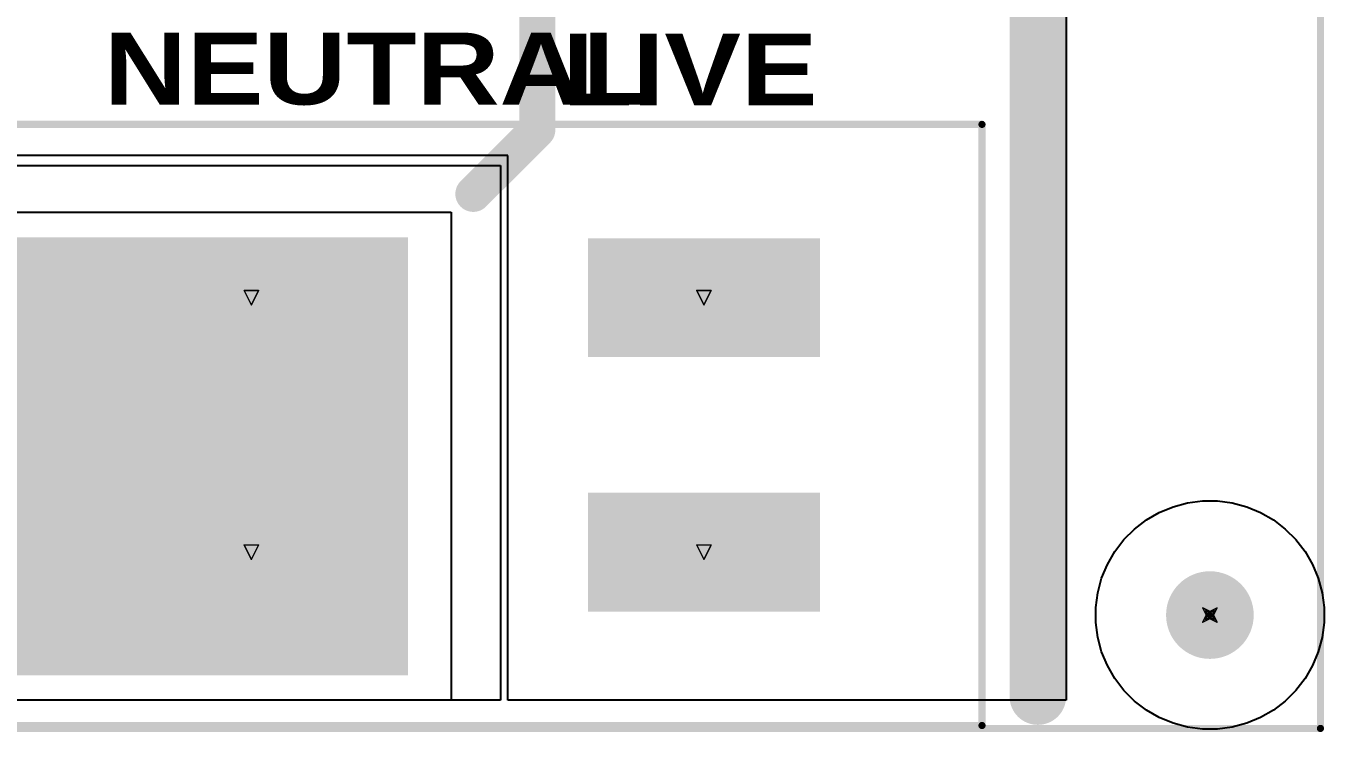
# Model space of a CAD drawing. Header units: inches. Extents: x 0 to 212, y 0 to 208.
# Drawn here: x 6.308 to 8.115, y -0.159 to 0.824 of the extents above; entities that cross this region are included whole.
import ezdxf

# ---------------------------------------------------------------- set-up
doc = ezdxf.new("R2010")
doc.units = ezdxf.units.IN
doc.header["$MEASUREMENT"] = 0
for name, color, linetype in [('Board Outline', 216, 'Continuous'), ('Bottom Layer', 5, 'Continuous'), ('Bottom Solder', 6, 'Continuous'), ('Drill Drawing', 1, 'Continuous'), ('Multi-Layer', 9, 'Continuous'), ('Pad Holes', 156, 'Continuous'), ('Top Layer', 1, 'Continuous'), ('Top Overlay', 2, 'Continuous'), ('Top Solder', 216, 'Continuous')]:
    doc.layers.add(name, color=color, linetype=linetype)
doc.styles.add('Arial Black_Bold', font='', dxfattribs={"height": 0.2})
doc.styles.get('Arial Black_Bold').set_extended_font_data('Arial Black', bold=True)

# ---------------------------------------------------------------- blocks, each defined once
blk = doc.blocks.new('KF88SA_16_0_2P_6')
at = {"layer": 'Bottom Layer'}
for points in [[(-0.4724, 0.2559), (-0.1575, 0.2559), (-0.1575, 0.0984), (-0.4724, 0.0984)], [(-0.4724, -0.0984), (-0.1575, -0.0984), (-0.1575, -0.2559), (-0.4724, -0.2559)]]:
    blk.add_hatch(color=5, dxfattribs=at).paths.add_polyline_path(points)
h = blk.add_hatch(color=5, dxfattribs=at)
edge = h.paths.add_edge_path()
edge.add_arc((0.2362, 0.1772), 0.0787, 90, 270)
edge.add_line((0.2362, 0.0984), (0.3937, 0.0984))
edge.add_arc((0.3937, 0.1772), 0.0787, 270, 450)
edge.add_line((0.3937, 0.2559), (0.2362, 0.2559))
h = blk.add_hatch(color=5, dxfattribs=at)
edge = h.paths.add_edge_path()
edge.add_arc((0.2362, -0.1772), 0.0787, 90, 270)
edge.add_line((0.2362, -0.2559), (0.3937, -0.2559))
edge.add_arc((0.3937, -0.1772), 0.0787, 270, 450)
edge.add_line((0.3937, -0.0984), (0.2362, -0.0984))
at = {"layer": 'Bottom Solder'}
for points in [[(-0.4764, 0.2599), (-0.1535, 0.2599), (-0.1535, 0.0944), (-0.4764, 0.0944)], [(-0.4764, -0.0944), (-0.1535, -0.0944), (-0.1535, -0.2599), (-0.4764, -0.2599)]]:
    blk.add_hatch(color=6, dxfattribs=at).paths.add_polyline_path(points)
h = blk.add_hatch(color=6, dxfattribs=at)
edge = h.paths.add_edge_path()
edge.add_arc((0.2362, 0.1772), 0.0827, 90, 270)
edge.add_line((0.2362, 0.0944), (0.3937, 0.0944))
edge.add_arc((0.3937, 0.1772), 0.0827, 270, 450)
edge.add_line((0.3937, 0.2599), (0.2362, 0.2599))
h = blk.add_hatch(color=6, dxfattribs=at)
edge = h.paths.add_edge_path()
edge.add_arc((0.2362, -0.1772), 0.0827, 90, 270)
edge.add_line((0.2362, -0.2599), (0.3937, -0.2599))
edge.add_arc((0.3937, -0.1772), 0.0827, 270, 450)
edge.add_line((0.3937, -0.0944), (0.2362, -0.0944))
at = {"layer": 'Multi-Layer'}
for points in [[(-0.4724, 0.2559), (-0.1575, 0.2559), (-0.1575, 0.0984), (-0.4724, 0.0984)], [(-0.4724, -0.0984), (-0.1575, -0.0984), (-0.1575, -0.2559), (-0.4724, -0.2559)]]:
    blk.add_hatch(color=9, dxfattribs=at).paths.add_polyline_path(points)
h = blk.add_hatch(color=9, dxfattribs=at)
edge = h.paths.add_edge_path()
edge.add_arc((0.2362, 0.1772), 0.0787, 90, 270)
edge.add_line((0.2362, 0.0984), (0.3937, 0.0984))
edge.add_arc((0.3937, 0.1772), 0.0787, 270, 450)
edge.add_line((0.3937, 0.2559), (0.2362, 0.2559))
h = blk.add_hatch(color=9, dxfattribs=at)
edge = h.paths.add_edge_path()
edge.add_arc((0.2362, -0.1772), 0.0787, 90, 270)
edge.add_line((0.2362, -0.2559), (0.3937, -0.2559))
edge.add_arc((0.3937, -0.1772), 0.0787, 270, 450)
edge.add_line((0.3937, -0.0984), (0.2362, -0.0984))
at = {"layer": 'Pad Holes'}
h = blk.add_hatch(color=7, dxfattribs=at)
edge = h.paths.add_edge_path()
edge.add_arc((-0.3878, 0.1772), 0.0354, 90, 270)
edge.add_line((-0.3878, 0.1417), (-0.2421, 0.1417))
edge.add_arc((-0.2421, 0.1772), 0.0354, 270, 450)
edge.add_line((-0.2421, 0.2126), (-0.3878, 0.2126))
h = blk.add_hatch(color=7, dxfattribs=at)
edge = h.paths.add_edge_path()
edge.add_arc((0.2421, 0.1772), 0.0354, 90, 270)
edge.add_line((0.2421, 0.1417), (0.3878, 0.1417))
edge.add_arc((0.3878, 0.1772), 0.0354, 270, 450)
edge.add_line((0.3878, 0.2126), (0.2421, 0.2126))
h = blk.add_hatch(color=7, dxfattribs=at)
edge = h.paths.add_edge_path()
edge.add_arc((-0.3878, -0.1772), 0.0354, 90, 270)
edge.add_line((-0.3878, -0.2126), (-0.2421, -0.2126))
edge.add_arc((-0.2421, -0.1772), 0.0354, 270, 450)
edge.add_line((-0.2421, -0.1417), (-0.3878, -0.1417))
h = blk.add_hatch(color=7, dxfattribs=at)
edge = h.paths.add_edge_path()
edge.add_arc((0.2421, -0.1772), 0.0354, 90, 270)
edge.add_line((0.2421, -0.2126), (0.3878, -0.2126))
edge.add_arc((0.3878, -0.1772), 0.0354, 270, 450)
edge.add_line((0.3878, -0.1417), (0.2421, -0.1417))
at = {"layer": 'Top Layer'}
for points in [[(-0.4724, 0.2559), (-0.1575, 0.2559), (-0.1575, 0.0984), (-0.4724, 0.0984)], [(-0.4724, -0.0984), (-0.1575, -0.0984), (-0.1575, -0.2559), (-0.4724, -0.2559)]]:
    blk.add_hatch(color=1, dxfattribs=at).paths.add_polyline_path(points)
h = blk.add_hatch(color=1, dxfattribs=at)
edge = h.paths.add_edge_path()
edge.add_arc((0.2362, 0.1772), 0.0787, 90, 270)
edge.add_line((0.2362, 0.0984), (0.3937, 0.0984))
edge.add_arc((0.3937, 0.1772), 0.0787, 270, 450)
edge.add_line((0.3937, 0.2559), (0.2362, 0.2559))
h = blk.add_hatch(color=1, dxfattribs=at)
edge = h.paths.add_edge_path()
edge.add_arc((0.2362, -0.1772), 0.0787, 90, 270)
edge.add_line((0.2362, -0.2559), (0.3937, -0.2559))
edge.add_arc((0.3937, -0.1772), 0.0787, 270, 450)
edge.add_line((0.3937, -0.0984), (0.2362, -0.0984))
at = {"layer": 'Top Solder'}
for points in [[(-0.4764, 0.2599), (-0.1535, 0.2599), (-0.1535, 0.0944), (-0.4764, 0.0944)], [(-0.4764, -0.0944), (-0.1535, -0.0944), (-0.1535, -0.2599), (-0.4764, -0.2599)]]:
    blk.add_hatch(color=216, dxfattribs=at).paths.add_polyline_path(points)
h = blk.add_hatch(color=216, dxfattribs=at)
edge = h.paths.add_edge_path()
edge.add_arc((0.2362, 0.1772), 0.0827, 90, 270)
edge.add_line((0.2362, 0.0944), (0.3937, 0.0944))
edge.add_arc((0.3937, 0.1772), 0.0827, 270, 450)
edge.add_line((0.3937, 0.2599), (0.2362, 0.2599))
h = blk.add_hatch(color=216, dxfattribs=at)
edge = h.paths.add_edge_path()
edge.add_arc((0.2362, -0.1772), 0.0827, 90, 270)
edge.add_line((0.2362, -0.2599), (0.3937, -0.2599))
edge.add_arc((0.3937, -0.1772), 0.0827, 270, 450)
edge.add_line((0.3937, -0.0944), (0.2362, -0.0944))
at = {"layer": 'Top Overlay'}
for points in [[(0.7021, 0.4184, 0.01, 0.01, 0), (-0.7019, 0.4184, 0.01, 0.01, 0)], [(-0.7019, 0.4184, 0.01, 0.01, 0), (-0.7019, -0.4184, 0.01, 0.01, 0)], [(0.7021, 0.4184, 0.01, 0.01, 0), (0.7021, -0.4184, 0.01, 0.01, 0)], [(0.7021, -0.4184, 0.01, 0.01, 0), (-0.7019, -0.4184, 0.01, 0.01, 0)]]:
    blk.add_lwpolyline(points, format="xyseb", dxfattribs=at)
for points in [[(-0.7044, 0.4184, 0.005, 0.005, 1), (-0.6994, 0.4184, 0.005, 0.005, 1)], [(-0.7044, 0.4184, 0.005, 0.005, 1), (-0.6994, 0.4184, 0.005, 0.005, 1)], [(0.6996, 0.4184, 0.005, 0.005, 1), (0.7046, 0.4184, 0.005, 0.005, 1)], [(0.6996, 0.4184, 0.005, 0.005, 1), (0.7046, 0.4184, 0.005, 0.005, 1)], [(-0.7044, -0.4184, 0.005, 0.005, 1), (-0.6994, -0.4184, 0.005, 0.005, 1)], [(-0.7044, -0.4184, 0.005, 0.005, 1), (-0.6994, -0.4184, 0.005, 0.005, 1)], [(0.6996, -0.4184, 0.005, 0.005, 1), (0.7046, -0.4184, 0.005, 0.005, 1)], [(0.6996, -0.4184, 0.005, 0.005, 1), (0.7046, -0.4184, 0.005, 0.005, 1)]]:
    blk.add_lwpolyline(points, format="xyseb", close=True, dxfattribs=at)

msp = doc.modelspace()

# ---------------------------------------------------------------- hatches: boundary and pattern name
at = {"layer": 'Bottom Solder'}
for points in [[(5.69, -0.08), (6.84, -0.08), (6.84, 0.53), (5.69, 0.53)], [(0.8464, -0.08), (6.84, -0.08), (6.84, 0.0824), (0.8464, 0.0824)]]:
    msp.add_hatch(color=6, dxfattribs=at).paths.add_polyline_path(points)
h = msp.add_hatch(color=6, dxfattribs=at)
edge = h.paths.add_edge_path()
edge.add_arc((7.956, 0.004), 0.004, 0, 360)
at = {"layer": 'Pad Holes'}
h = msp.add_hatch(color=7, dxfattribs=at)
edge = h.paths.add_edge_path()
edge.add_arc((7.956, 0.004), 0.061, 0, 360)
at = {"layer": 'Top Solder'}
h = msp.add_hatch(color=216, dxfattribs=at)
edge = h.paths.add_edge_path()
edge.add_arc((7.956, 0.004), 0.004, 0, 360)

# ---------------------------------------------------------------- linework, layer by layer
at = {"layer": 'Board Outline'}
for points in [[(8.1099, -0.1538, 0.01, 0.01, 0), (8.1099, 4.1769, 0.01, 0.01, 0)], [(-0.1578, -0.1538, 0.01, 0.01, 0), (8.1099, -0.1538, 0.01, 0.01, 0)]]:
    msp.add_lwpolyline(points, format="xyseb", dxfattribs=at)
msp.add_lwpolyline([(8.1074, -0.1538, 0.005, 0.005, 1), (8.1124, -0.1538, 0.005, 0.005, 1)], format="xyseb", close=True, dxfattribs=at)
msp.add_lwpolyline([(8.1074, -0.1538, 0.005, 0.005, 1), (8.1124, -0.1538, 0.005, 0.005, 1)], format="xyseb", close=True, dxfattribs=at)
at = {"layer": 'Bottom Layer'}
for p, q in [((5.567, 0.6299), (6.9685, 0.6299)), ((6.9685, 0.6299), (6.9685, -0.1145)), ((6.9685, -0.1145), (0.615, -0.1145))]:
    msp.add_line(p, q, dxfattribs=at)
for points in [[(7.02, 0.6793, 0.05, 0.05, 0), (7.02, 1.705, 0.05, 0.05, 0)], [(6.9308, 0.5902, 0.05, 0.05, 0), (7.02, 0.6793, 0.05, 0.05, 0)]]:
    msp.add_lwpolyline(points, format="xyseb", dxfattribs=at)
for points in [[(7.0075, 0.6793, 0.025, 0.025, 1), (7.0325, 0.6793, 0.025, 0.025, 1)], [(7.0075, 0.6793, 0.025, 0.025, 1), (7.0325, 0.6793, 0.025, 0.025, 1)], [(6.9183, 0.5902, 0.025, 0.025, 1), (6.9433, 0.5902, 0.025, 0.025, 1)]]:
    msp.add_lwpolyline(points, format="xyseb", close=True, dxfattribs=at)
at = {"layer": 'Drill Drawing'}
for points in [[(6.6119, 0.4558, 0.002, 0.002, 0), (6.6319, 0.4558, 0.002, 0.002, 0)], [(6.6119, 0.4558, 0.002, 0.002, 0), (6.6219, 0.4358, 0.002, 0.002, 0)], [(6.6219, 0.4358, 0.002, 0.002, 0), (6.6319, 0.4558, 0.002, 0.002, 0)], [(7.2418, 0.4558, 0.002, 0.002, 0), (7.2618, 0.4558, 0.002, 0.002, 0)], [(7.2418, 0.4558, 0.002, 0.002, 0), (7.2518, 0.4358, 0.002, 0.002, 0)], [(7.2518, 0.4358, 0.002, 0.002, 0), (7.2618, 0.4558, 0.002, 0.002, 0)], [(6.6119, 0.1015, 0.002, 0.002, 0), (6.6319, 0.1015, 0.002, 0.002, 0)], [(6.6119, 0.1015, 0.002, 0.002, 0), (6.6219, 0.0815, 0.002, 0.002, 0)], [(6.6219, 0.0815, 0.002, 0.002, 0), (6.6319, 0.1015, 0.002, 0.002, 0)], [(7.2418, 0.1015, 0.002, 0.002, 0), (7.2618, 0.1015, 0.002, 0.002, 0)], [(7.2418, 0.1015, 0.002, 0.002, 0), (7.2518, 0.0815, 0.002, 0.002, 0)], [(7.2518, 0.0815, 0.002, 0.002, 0), (7.2618, 0.1015, 0.002, 0.002, 0)], [(7.946, 0.014, 0.002, 0.002, 0), (7.956, 0.009, 0.002, 0.002, 0)], [(7.946, 0.014, 0.002, 0.002, 0), (7.951, 0.004, 0.002, 0.002, 0)], [(7.946, -0.006, 0.002, 0.002, 0), (7.951, 0.004, 0.002, 0.002, 0)], [(7.946, -0.006, 0.002, 0.002, 0), (7.956, -0.001, 0.002, 0.002, 0)], [(7.95, 0.01, 0.002, 0.002, 0), (7.956, 0.007, 0.002, 0.002, 0)], [(7.95, 0.01, 0.002, 0.002, 0), (7.953, 0.004, 0.002, 0.002, 0)], [(7.95, -0.002, 0.002, 0.002, 0), (7.953, 0.004, 0.002, 0.002, 0)], [(7.95, -0.002, 0.002, 0.002, 0), (7.956, 0.001, 0.002, 0.002, 0)], [(7.956, 0.009, 0.002, 0.002, 0), (7.966, 0.014, 0.002, 0.002, 0)], [(7.956, 0.007, 0.002, 0.002, 0), (7.962, 0.01, 0.002, 0.002, 0)], [(7.956, 0.001, 0.002, 0.002, 0), (7.962, -0.002, 0.002, 0.002, 0)], [(7.956, -0.001, 0.002, 0.002, 0), (7.966, -0.006, 0.002, 0.002, 0)], [(7.959, 0.004, 0.002, 0.002, 0), (7.962, 0.01, 0.002, 0.002, 0)], [(7.959, 0.004, 0.002, 0.002, 0), (7.962, -0.002, 0.002, 0.002, 0)], [(7.961, 0.004, 0.002, 0.002, 0), (7.966, 0.014, 0.002, 0.002, 0)], [(7.961, 0.004, 0.002, 0.002, 0), (7.966, -0.006, 0.002, 0.002, 0)]]:
    msp.add_lwpolyline(points, format="xyseb", dxfattribs=at)
for points in [[(6.6114, 0.4558, 0.001, 0.001, 1), (6.6124, 0.4558, 0.001, 0.001, 1)], [(6.6114, 0.4558, 0.001, 0.001, 1), (6.6124, 0.4558, 0.001, 0.001, 1)], [(6.6314, 0.4558, 0.001, 0.001, 1), (6.6324, 0.4558, 0.001, 0.001, 1)], [(6.6314, 0.4558, 0.001, 0.001, 1), (6.6324, 0.4558, 0.001, 0.001, 1)], [(7.2413, 0.4558, 0.001, 0.001, 1), (7.2423, 0.4558, 0.001, 0.001, 1)], [(7.2413, 0.4558, 0.001, 0.001, 1), (7.2423, 0.4558, 0.001, 0.001, 1)], [(7.2613, 0.4558, 0.001, 0.001, 1), (7.2623, 0.4558, 0.001, 0.001, 1)], [(7.2613, 0.4558, 0.001, 0.001, 1), (7.2623, 0.4558, 0.001, 0.001, 1)], [(6.6214, 0.4358, 0.001, 0.001, 1), (6.6224, 0.4358, 0.001, 0.001, 1)], [(6.6214, 0.4358, 0.001, 0.001, 1), (6.6224, 0.4358, 0.001, 0.001, 1)], [(7.2513, 0.4358, 0.001, 0.001, 1), (7.2523, 0.4358, 0.001, 0.001, 1)], [(7.2513, 0.4358, 0.001, 0.001, 1), (7.2523, 0.4358, 0.001, 0.001, 1)], [(6.6114, 0.1015, 0.001, 0.001, 1), (6.6124, 0.1015, 0.001, 0.001, 1)], [(6.6114, 0.1015, 0.001, 0.001, 1), (6.6124, 0.1015, 0.001, 0.001, 1)], [(6.6314, 0.1015, 0.001, 0.001, 1), (6.6324, 0.1015, 0.001, 0.001, 1)], [(6.6314, 0.1015, 0.001, 0.001, 1), (6.6324, 0.1015, 0.001, 0.001, 1)], [(7.2413, 0.1015, 0.001, 0.001, 1), (7.2423, 0.1015, 0.001, 0.001, 1)], [(7.2413, 0.1015, 0.001, 0.001, 1), (7.2423, 0.1015, 0.001, 0.001, 1)], [(7.2613, 0.1015, 0.001, 0.001, 1), (7.2623, 0.1015, 0.001, 0.001, 1)], [(7.2613, 0.1015, 0.001, 0.001, 1), (7.2623, 0.1015, 0.001, 0.001, 1)], [(6.6214, 0.0815, 0.001, 0.001, 1), (6.6224, 0.0815, 0.001, 0.001, 1)], [(6.6214, 0.0815, 0.001, 0.001, 1), (6.6224, 0.0815, 0.001, 0.001, 1)], [(7.2513, 0.0815, 0.001, 0.001, 1), (7.2523, 0.0815, 0.001, 0.001, 1)], [(7.2513, 0.0815, 0.001, 0.001, 1), (7.2523, 0.0815, 0.001, 0.001, 1)], [(7.9455, 0.014, 0.001, 0.001, 1), (7.9465, 0.014, 0.001, 0.001, 1)], [(7.9455, 0.014, 0.001, 0.001, 1), (7.9465, 0.014, 0.001, 0.001, 1)], [(7.9495, 0.01, 0.001, 0.001, 1), (7.9505, 0.01, 0.001, 0.001, 1)], [(7.9495, 0.01, 0.001, 0.001, 1), (7.9505, 0.01, 0.001, 0.001, 1)], [(7.9505, 0.004, 0.001, 0.001, 1), (7.9515, 0.004, 0.001, 0.001, 1)], [(7.9505, 0.004, 0.001, 0.001, 1), (7.9515, 0.004, 0.001, 0.001, 1)], [(7.9525, 0.004, 0.001, 0.001, 1), (7.9535, 0.004, 0.001, 0.001, 1)], [(7.9525, 0.004, 0.001, 0.001, 1), (7.9535, 0.004, 0.001, 0.001, 1)], [(7.9555, 0.009, 0.001, 0.001, 1), (7.9565, 0.009, 0.001, 0.001, 1)], [(7.9555, 0.009, 0.001, 0.001, 1), (7.9565, 0.009, 0.001, 0.001, 1)], [(7.9555, 0.007, 0.001, 0.001, 1), (7.9565, 0.007, 0.001, 0.001, 1)], [(7.9555, 0.007, 0.001, 0.001, 1), (7.9565, 0.007, 0.001, 0.001, 1)], [(7.9555, 0.001, 0.001, 0.001, 1), (7.9565, 0.001, 0.001, 0.001, 1)], [(7.9555, 0.001, 0.001, 0.001, 1), (7.9565, 0.001, 0.001, 0.001, 1)], [(7.9555, -0.001, 0.001, 0.001, 1), (7.9565, -0.001, 0.001, 0.001, 1)], [(7.9555, -0.001, 0.001, 0.001, 1), (7.9565, -0.001, 0.001, 0.001, 1)], [(7.9585, 0.004, 0.001, 0.001, 1), (7.9595, 0.004, 0.001, 0.001, 1)], [(7.9585, 0.004, 0.001, 0.001, 1), (7.9595, 0.004, 0.001, 0.001, 1)], [(7.9605, 0.004, 0.001, 0.001, 1), (7.9615, 0.004, 0.001, 0.001, 1)], [(7.9605, 0.004, 0.001, 0.001, 1), (7.9615, 0.004, 0.001, 0.001, 1)], [(7.9615, 0.01, 0.001, 0.001, 1), (7.9625, 0.01, 0.001, 0.001, 1)], [(7.9615, 0.01, 0.001, 0.001, 1), (7.9625, 0.01, 0.001, 0.001, 1)], [(7.9655, 0.014, 0.001, 0.001, 1), (7.9665, 0.014, 0.001, 0.001, 1)], [(7.9655, 0.014, 0.001, 0.001, 1), (7.9665, 0.014, 0.001, 0.001, 1)], [(7.9455, -0.006, 0.001, 0.001, 1), (7.9465, -0.006, 0.001, 0.001, 1)], [(7.9455, -0.006, 0.001, 0.001, 1), (7.9465, -0.006, 0.001, 0.001, 1)], [(7.9495, -0.002, 0.001, 0.001, 1), (7.9505, -0.002, 0.001, 0.001, 1)], [(7.9495, -0.002, 0.001, 0.001, 1), (7.9505, -0.002, 0.001, 0.001, 1)], [(7.9615, -0.002, 0.001, 0.001, 1), (7.9625, -0.002, 0.001, 0.001, 1)], [(7.9615, -0.002, 0.001, 0.001, 1), (7.9625, -0.002, 0.001, 0.001, 1)], [(7.9655, -0.006, 0.001, 0.001, 1), (7.9665, -0.006, 0.001, 0.001, 1)], [(7.9655, -0.006, 0.001, 0.001, 1), (7.9665, -0.006, 0.001, 0.001, 1)]]:
    msp.add_lwpolyline(points, format="xyseb", close=True, dxfattribs=at)
at = {"layer": 'Multi-Layer'}
for p, q in [((7.925, 0.1601), (7.9456, 0.1629)), ((7.9456, 0.1629), (7.956, 0.1629)), ((7.956, 0.1629), (7.9664, 0.1629)), ((7.9664, 0.1629), (7.9871, 0.1601)), ((7.8676, 0.1364), (7.8856, 0.1468)), ((7.8856, 0.1468), (7.9049, 0.1547)), ((7.9049, 0.1547), (7.925, 0.1601)), ((7.9871, 0.1601), (8.0072, 0.1547)), ((8.0072, 0.1547), (8.0264, 0.1468)), ((8.0264, 0.1468), (8.0445, 0.1364)), ((7.8511, 0.1237), (7.8676, 0.1364)), ((8.0445, 0.1364), (8.061, 0.1237)), ((7.8237, 0.0924), (7.8364, 0.109)), ((7.8364, 0.109), (7.8511, 0.1237)), ((8.061, 0.1237), (8.0757, 0.109)), ((8.0757, 0.109), (8.0884, 0.0924)), ((7.8133, 0.0744), (7.8237, 0.0924)), ((8.0884, 0.0924), (8.0988, 0.0744)), ((7.8053, 0.0552), (7.8133, 0.0744)), ((8.0988, 0.0744), (8.1068, 0.0552)), ((7.7999, 0.0351), (7.8053, 0.0552)), ((8.1068, 0.0552), (8.1122, 0.0351)), ((7.7972, 0.0144), (7.7999, 0.0351)), ((8.1122, 0.0351), (8.1149, 0.0144)), ((7.7972, 0.004), (7.7972, 0.0144)), ((7.7972, -0.0064), (7.7972, 0.004)), ((8.1149, 0.0144), (8.1149, 0.004)), ((8.1149, 0.004), (8.1149, -0.0064)), ((7.7999, -0.027), (7.7972, -0.0064)), ((8.1149, -0.0064), (8.1122, -0.027)), ((7.8053, -0.0471), (7.7999, -0.027)), ((8.1122, -0.027), (8.1068, -0.0471)), ((7.8133, -0.0664), (7.8053, -0.0471)), ((8.1068, -0.0471), (8.0988, -0.0664)), ((7.8237, -0.0844), (7.8133, -0.0664)), ((8.0988, -0.0664), (8.0884, -0.0844)), ((7.8364, -0.1009), (7.8237, -0.0844)), ((8.0884, -0.0844), (8.0757, -0.1009)), ((7.8511, -0.1157), (7.8364, -0.1009)), ((8.0757, -0.1009), (8.061, -0.1157)), ((7.8676, -0.1283), (7.8511, -0.1157)), ((8.061, -0.1157), (8.0445, -0.1283)), ((7.8856, -0.1387), (7.8676, -0.1283)), ((7.9049, -0.1467), (7.8856, -0.1387)), ((8.0264, -0.1387), (8.0072, -0.1467)), ((8.0445, -0.1283), (8.0264, -0.1387)), ((7.925, -0.1521), (7.9049, -0.1467)), ((7.9456, -0.1548), (7.925, -0.1521)), ((7.956, -0.1548), (7.9456, -0.1548)), ((7.956, -0.1548), (7.956, -0.1548)), ((7.9664, -0.1548), (7.956, -0.1548)), ((7.9871, -0.1521), (7.9664, -0.1548)), ((8.0072, -0.1467), (7.9871, -0.1521))]:
    msp.add_line(p, q, dxfattribs=at)
at = {"layer": 'Top Layer'}
for p, q in [((7.7558, 1.5721), (7.7558, -0.1145)), ((6.9787, 0.6437), (-0.1276, 0.6437)), ((6.9787, -0.1145), (6.9787, 0.6437)), ((0.5887, 0.565), (6.9, 0.565)), ((6.9, 0.565), (6.9, -0.1145)), ((6.9, -0.1145), (0.5887, -0.1145)), ((7.7558, -0.1145), (6.9787, -0.1145))]:
    msp.add_line(p, q, dxfattribs=at)
at = {"layer": 'Top Overlay'}
msp.add_lwpolyline([(7.7165, 1.5733, 0.0787, 0.0787, 0), (7.7165, -0.1095, 0.0787, 0.0787, 0)], format="xyseb", dxfattribs=at)
msp.add_lwpolyline([(7.6969, -0.1095, 0.0394, 0.0394, 1), (7.7362, -0.1095, 0.0394, 0.0394, 1)], format="xyseb", close=True, dxfattribs=at)

# ---------------------------------------------------------------- block references
at = {"rotation": 180}
msp.add_blockref('KF88SA_16_0_2P_6', (6.9369, 0.2686), dxfattribs=at)

# ---------------------------------------------------------------- texts
at = {"layer": 'Top Overlay', "style": 'Arial Black_Bold'}
for s, p in [('NEUTRAL', (6.4166, 0.7147)), ('LIVE', (7.0546, 0.7134))]:
    msp.add_text(s, height=0.1, rotation=360, dxfattribs=at).set_placement(p)

doc.saveas('drawing.dxf')
